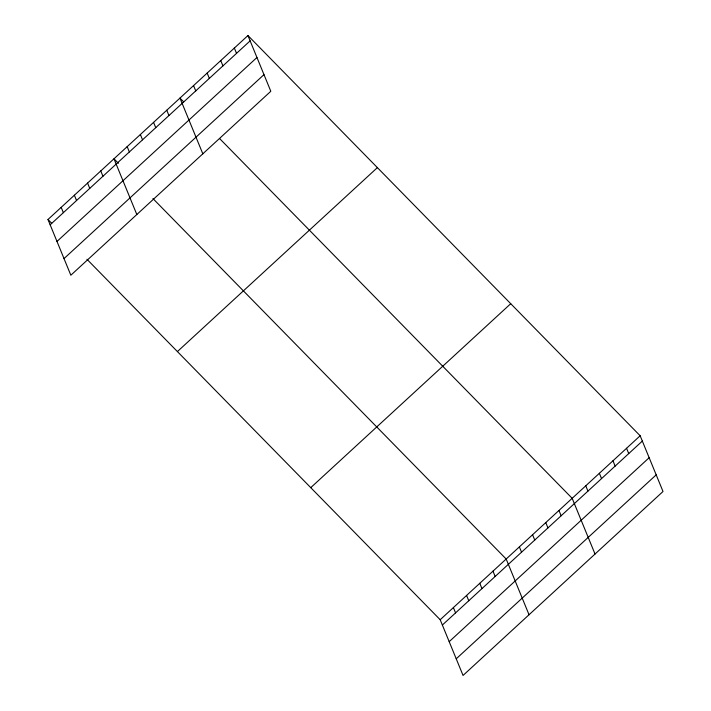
<?xml version="1.0" encoding="UTF-8"?>
<svg xmlns="http://www.w3.org/2000/svg" width="711" height="711" viewBox="0 0 711 711"><rect width="100%" height="100%" fill="white"/><g stroke="black" fill="none" stroke-linecap="round" stroke-linejoin="round"><path stroke-width="1.07" d="M247.952 35.55L270.811 91.275L70.842 275.228L47.984 219.503L247.952 35.55L640.158 435.772L663.016 491.497L463.048 675.45L440.189 619.725L86.955 259.275M50.161 224.809L250.13 40.856M56.987 241.447L256.955 57.493M64.017 258.591L263.985 74.637M177.412 351.572L377.381 167.627M310.76 487.648L510.729 303.704M440.189 619.725L640.158 435.772M442.366 625.031L642.335 441.078M449.192 641.669L649.161 457.715M456.222 658.813L656.191 474.859M183.642 101.842L179.963 98.091L202.822 153.816M219.672 138.618L572.168 498.313L595.027 554.038M118.381 163.299L113.973 158.793L136.832 214.526M152.945 198.573L506.179 559.024L529.037 614.748M47.984 219.503L51.663 223.254M626.56 448.286L628.737 453.591M612.962 460.79L615.139 466.096M599.364 473.304L601.542 478.61M585.766 485.809L587.944 491.114M558.97 510.454L561.148 515.768M545.772 522.603L547.95 527.909M532.575 534.743L534.752 540.049M519.377 546.883L521.554 552.189M492.981 571.164L495.158 576.47M479.783 583.304L481.96 588.61M466.585 595.445L468.762 600.751M234.354 48.055L236.532 53.361M453.387 607.585L455.564 612.891M220.757 60.568L222.934 65.874M207.159 73.073L209.336 78.379M193.561 85.587L195.738 90.892M166.765 110.232L168.942 115.538M153.567 122.372L155.745 127.678M140.369 134.512L142.547 139.818M127.171 146.653L129.349 151.958M100.775 170.942L102.953 176.248M87.577 183.083L89.755 188.388M74.379 195.223L76.557 200.529M61.182 207.363L63.359 212.669"/></g></svg>
